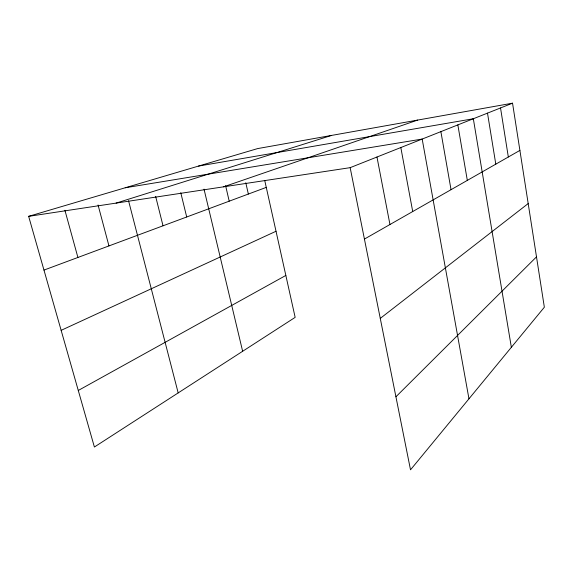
<?xml version="1.0" encoding="UTF-8"?>
<svg xmlns="http://www.w3.org/2000/svg" width="573" height="573" viewBox="0 0 573 573"><rect width="100%" height="100%" fill="white"/><g stroke="black" fill="none" stroke-linecap="round" stroke-linejoin="round"><path stroke-width="0.86" d="M395.929 396.781L536.5 256.869M380.271 318.395L528.191 203.573M364.428 239.077L519.904 150.405M78.279 390.464L285.841 275.441M61.139 330.342L276.021 231.256M350.16 167.66L512.541 103.183L544.35 307.221L410.512 469.817L350.16 167.66L28.65 216.343L94.395 447.012L295.159 317.37L264.74 180.488M43.971 270.091L266.273 187.385M223.599 186.819L417.574 120.101M116.104 203.1L331.581 135.414M28.65 216.343L257.649 148.586L512.541 103.183M198.53 166.077L473.334 118.754L511.352 347.31M125.208 187.772L422.179 139.06L468.965 398.808M64.907 210.255L77.907 257.463M98.062 204.998L108.956 245.91M128.553 200.736L178.182 392.906M155.648 196.41L163.026 225.798M180.767 192.714L186.705 216.988M204.024 189.147L242.644 351.285M225.604 185.673L229.207 201.173M245.781 182.744L248.353 194.054M376.97 157.009L389.955 224.516M400.821 147.54L412.718 211.53M440.881 131.64L451.037 189.677M457.848 124.9L467.317 180.395M487.501 113.125L495.795 164.15M500.53 107.953L508.33 157.002"/></g></svg>
